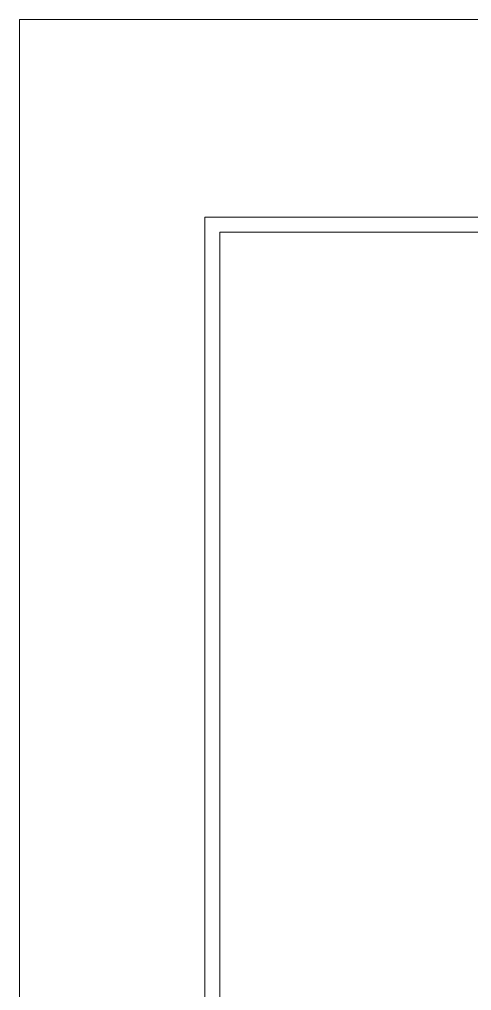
# Model space of a CAD drawing. Header units: millimetres. Extents: x 3083 to 7283, y 663 to 4579.
# Drawn here: x 3083 to 3505, y 3672 to 4579 of the extents above; entities that cross this region are included whole.
import ezdxf

# ---------------------------------------------------------------- set-up
doc = ezdxf.new("R2010")
doc.units = ezdxf.units.MM

msp = doc.modelspace()

# ---------------------------------------------------------------- linework, layer by layer
at = {"lineweight": 5}
for p, q in [((3083.28, 4578.92), (7283.28, 4578.92)), ((3083.28, 1608.92), (3083.28, 4578.92)), ((3270.32, 4380.1), (7096.25, 4380.1)), ((3270.32, 4380.1), (3270.32, 1808.65))]:
    msp.add_line(p, q, dxfattribs=at)
at = {"color": 4, "lineweight": 5}
for p, q in [((7110.46, 4394.31), (3256.11, 4394.31)), ((3256.11, 4394.31), (3256.11, 1794.44))]:
    msp.add_line(p, q, dxfattribs=at)

doc.saveas('drawing.dxf')
